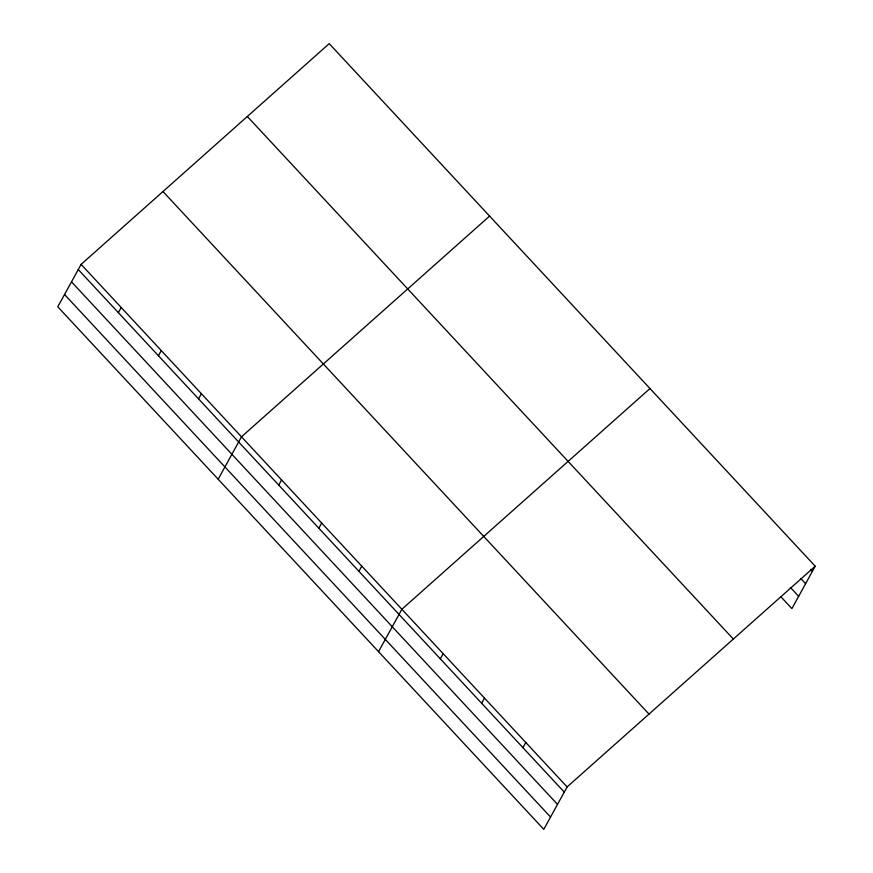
<?xml version="1.0" encoding="UTF-8"?>
<svg xmlns="http://www.w3.org/2000/svg" width="873" height="873" viewBox="0 0 873 873"><rect width="100%" height="100%" fill="white"/><g stroke="black" fill="none" stroke-linecap="round" stroke-linejoin="round"><path stroke-width="1.31" d="M81.102 264.377L57.782 306.794L543.792 829.35L567.112 786.933L815.218 566.206L329.208 43.65L81.102 264.377L567.112 786.933M118.357 312.654L121.194 307.492M158.45 355.758L161.287 350.597M198.553 398.874L201.39 393.712M218.163 479.233L241.483 436.827L489.589 216.089M278.738 485.093L281.575 479.932M318.831 528.209L321.668 523.047M358.934 571.313L361.771 566.151M378.544 651.684L401.864 609.267L649.981 388.54M440.341 658.842L443.178 653.681M481.645 703.267L484.482 698.105M522.96 747.681L525.797 742.519M815.218 566.206L791.898 608.623L780.888 596.783M810.548 569.392L812.381 571.368M801.032 578.723L805.626 583.666M790.392 587.442L798.664 596.324M247.332 116.491L733.342 639.047M162.978 191.536L648.988 714.092M78.264 269.539L564.274 792.095M71.499 281.837L557.509 804.393M64.537 294.496L550.547 817.052"/></g></svg>
